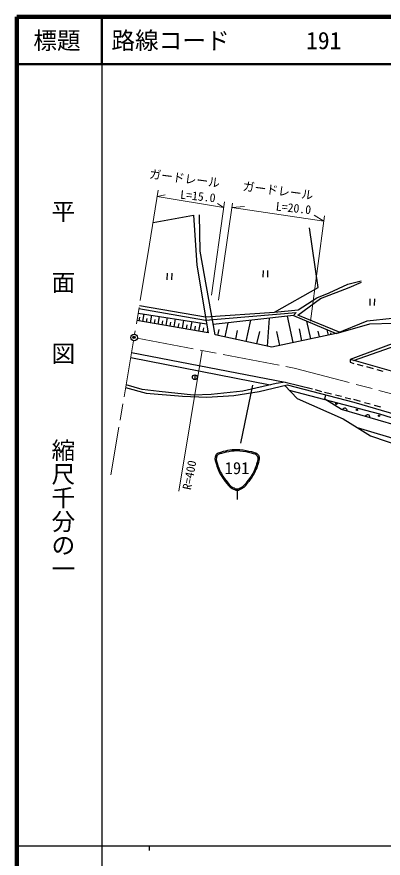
# Model space of a CAD drawing. Units: millimetres, scale not verified. Extents: x 40000 to 680000, y 20000 to 380000.
# Drawn here: x 40000 to 117456, y 202409 to 380000 of the extents above; entities that cross this region are included whole.
import ezdxf
from ezdxf.enums import TextEntityAlignment as Align

# ---------------------------------------------------------------- set-up
doc = ezdxf.new("R2010")
doc.units = ezdxf.units.MM
doc.header["$LTSCALE"] = 1000
doc.header["$PDMODE"] = 32
doc.header["$PDSIZE"] = 500
doc.linetypes.add('CHAIN', pattern=[18.5, 12, -1.5, 3.5, -1.5])
for name, color, linetype, lineweight in [('M-BGD', 7, 'Continuous', 25), ('M-BMK', 2, 'CHAIN', 13), ('M-BMK-SRVR', 3, 'Continuous', 25), ('M-STR-HTXT', 7, 'Continuous', 13), ('M-STR-STRC', 7, 'Continuous', 25), ('M-TTL', 2, 'Continuous', 140), ('M-TTL-BAND', 7, 'Continuous', 25), ('M-TTL-LINE', 7, 'Continuous', 50), ('M-TTL-TXT', 7, 'Continuous', 50)]:
    doc.layers.add(name, color=color, linetype=linetype, lineweight=lineweight)
doc.layers.add('M-OTRS', color=6, linetype='Continuous')
doc.styles.add('@ＭＳ ゴシック', font='')
doc.styles.add('ＭＳ ゴシック', font='')
doc.styles.get('@ＭＳ ゴシック').set_extended_font_data('@MS Gothic')
doc.styles.get('ＭＳ ゴシック').set_extended_font_data('MS Gothic')

msp = doc.modelspace()

# ---------------------------------------------------------------- linework, layer by layer
at = {"layer": 'M-BGD'}
for p, q in [((68798, 336612), (77319, 338128)), ((77319, 338128), (78072, 327577)), ((78779, 330544), (78638, 338175)), ((103743, 322867), (101906, 335443)), ((81935, 312881), (78779, 330544)), ((78072, 327577), (80427, 313305)), ((71779, 325905), (71749, 324505)), ((72799, 324483), (72829, 325883)), ((92052, 326461), (92022, 325062)), ((93072, 325039), (93102, 326439)), ((106003, 321737), (109960, 323573)), ((109960, 323573), (112786, 324280)), ((110243, 322867), (112880, 323997)), ((94464, 317686), (103743, 322867)), ((103460, 320653), (106003, 321737)), ((104167, 320512), (110243, 322867)), ((99409, 317026), (104167, 320512)), ((99503, 318157), (103460, 320653)), ((114631, 320499), (114601, 319099)), ((115651, 319077), (115681, 320476)), ((65809, 318456), (79862, 315990)), ((65905, 319038), (79909, 316697)), ((94464, 317686), (99503, 318157)), ((65647, 317477), (80111, 315224)), ((65844, 315826), (65980, 316615)), ((66639, 315688), (66914, 317280)), ((67448, 315549), (67587, 316351)), ((68257, 315409), (68537, 317027)), ((69903, 315124), (70187, 316770)), ((71576, 314835), (71865, 316508)), ((73278, 314541), (73572, 316243)), ((79862, 315990), (99080, 317592)), ((79909, 316697), (94464, 317686)), ((98467, 316979), (81545, 315063)), ((93032, 310479), (93446, 316411)), ((98390, 311239), (97209, 316837)), ((99080, 317592), (98467, 316979)), ((98467, 316979), (107511, 313164)), ((108359, 313400), (99409, 317026)), ((133628, 316367), (110490, 307641)), ((114058, 315849), (119357, 316391)), ((80427, 313305), (65386, 315905)), ((69080, 315267), (69221, 316082)), ((70739, 314980), (70883, 315809)), ((72427, 314688), (72573, 315532)), ((74143, 314392), (74291, 315250)), ((75008, 314242), (75307, 315972)), ((75873, 314093), (76024, 314965)), ((76738, 313943), (77042, 315702)), ((77618, 313791), (77771, 314678)), ((78497, 313639), (78806, 315427)), ((79391, 313484), (79547, 314386)), ((84014, 312431), (84660, 315416)), ((88523, 311455), (89499, 315964)), ((102129, 312028), (101340, 315767)), ((107511, 313164), (114058, 315849)), ((107511, 313164), (114623, 315189)), ((114623, 315189), (119616, 315354)), ((80285, 313330), (80356, 313738)), ((93898, 310291), (81935, 312881)), ((82522, 312754), (82791, 313994)), ((86269, 311943), (86674, 313816)), ((90777, 310967), (91348, 313602)), ((107511, 313164), (93898, 310291)), ((95591, 310648), (94972, 313581)), ((100260, 311634), (99728, 314153)), ((103999, 312423), (103741, 313643)), ((105868, 312817), (105628, 313959)), ((106439, 312938), (106360, 313310)), ((107499, 313162), (107498, 313166)), ((111143, 307488), (122725, 311527)), ((64256, 309164), (96760, 302896)), ((64072, 308074), (93589, 302332)), ((110490, 307641), (110443, 307088)), ((111797, 307335), (110490, 307641)), ((119710, 305074), (111797, 307335)), ((110443, 307088), (111232, 306852)), ((111962, 306652), (113175, 306358)), ((113917, 306193), (115341, 305793)), ((116142, 305557), (117390, 305216)), ((77646, 304417), (77625, 303417)), ((66474, 301342), (63095, 302313)), ((94829, 302613), (87763, 301012)), ((91202, 300918), (97137, 302331)), ((96760, 302896), (94829, 302613)), ((96639, 302212), (99303, 299458)), ((96760, 302896), (102506, 301483)), ((97137, 302331), (111220, 298657)), ((63007, 301793), (67369, 300541)), ((70100, 300918), (66474, 301342)), ((67369, 300541), (74999, 299929)), ((77354, 300164), (70100, 300918)), ((81122, 300305), (77354, 300164)), ((87763, 301012), (81122, 300305)), ((85879, 300070), (91202, 300918)), ((97593, 301226), (116648, 296231)), ((103098, 301339), (104405, 300938)), ((105041, 300797), (106536, 300444)), ((105088, 299262), (105342, 300190)), ((107361, 300232), (108668, 299914)), ((74999, 299929), (80180, 299693)), ((80180, 299693), (85879, 300070)), ((99303, 299458), (108959, 295124)), ((108618, 297097), (105085, 299263)), ((109433, 299678), (110622, 299384)), ((111152, 299266), (112601, 298889)), ((111220, 298657), (126622, 294135)), ((113484, 298619), (114732, 298289)), ((120299, 293752), (108618, 297097)), ((115544, 298042), (116863, 297677)), ((108959, 295124), (111927, 293334)), ((116648, 296231), (133252, 291003)), ((111927, 293334), (114800, 291544)), ((111927, 293334), (123655, 289802)), ((114800, 291544), (147771, 280146))]:
    msp.add_line(p, q, dxfattribs=at)
for centre, radius in [((77636, 303917), 500), ((107567, 298330), 150), ((111899, 297022), 150), ((116598, 295796), 150)]:
    msp.add_circle(centre, radius, dxfattribs=at)
for centre in [(109345, 296888), (114152, 295512)]:
    msp.add_arc(centre, 500, 344.0241, 164.0241, dxfattribs=at)
at = {"layer": 'M-BMK'}
for p, q in [((69888, 343380), (68052, 331981)), ((68052, 331981), (64906, 313009)), ((64674, 311628), (59879, 283349)), ((65479, 312186), (98653, 305828)), ((98653, 305828), (124464, 299092))]:
    msp.add_line(p, q, dxfattribs=at)
at = {"layer": 'M-BMK-SRVR'}
msp.add_circle((64791, 312318), 700, dxfattribs=at)
at = {"layer": 'M-OTRS'}
msp.add_point((64791, 312318), dxfattribs=at)
at = {"layer": 'M-STR-HTXT'}
for p, q in [((69679, 342080), (71382, 342428)), ((69679, 342080), (83709, 339757)), ((83878, 340977), (81146, 321242)), ((83709, 339757), (82424, 340611)), ((85620, 340695), (82653, 320206)), ((85483, 339748), (88102, 339948)), ((85483, 339748), (104872, 336856)), ((105026, 338010), (102059, 315778)), ((104872, 336856), (102846, 338162)), ((74269, 279887), (79175, 309561))]:
    msp.add_line(p, q, dxfattribs=at)
at = {"layer": 'M-STR-STRC'}
for p, q in [((89836, 302260), (87292, 290014)), ((86563, 280092), (86563, 278092))]:
    msp.add_line(p, q, dxfattribs=at)
for points, knots in [([(82563, 287949), (82326, 287802), (82214, 287680), (82063, 287449), (81742, 286958), (81928, 286524), (82063, 285949)], [0, 0, 0, 0, 1, 1, 1, 2, 2, 2, 2]), ([(82656, 287714), (82601, 287666), (82423, 287508), (82313, 287345), (82025, 286918), (82245, 286206), (82300, 286028)], [0, 0, 0, 0, 1, 1, 1, 2, 2, 2, 2]), ([(82563, 287949), (84262, 288478), (84973, 288704), (86563, 288697), (88152, 288690), (90325, 288022), (90563, 287949)], [0, 0, 0, 0, 1, 1, 1, 2, 2, 2, 2]), ([(82660, 287710), (83397, 287940), (85012, 288443), (86563, 288443), (88113, 288443), (90226, 287790), (90465, 287717)], [0, 0, 0, 0, 1, 1, 1, 2, 2, 2, 2]), ([(90467, 287717), (90522, 287668), (90702, 287510), (90813, 287345), (91101, 286918), (90880, 286205), (90825, 286026)], [0, 0, 0, 0, 1, 1, 1, 2, 2, 2, 2]), ([(90563, 287949), (90799, 287802), (90911, 287680), (91063, 287449), (91384, 286958), (91197, 286524), (91063, 285949)], [0, 0, 0, 0, 1, 1, 1, 2, 2, 2, 2]), ([(82063, 285949), (82243, 285250), (82330, 285021), (82563, 284449), (82991, 283394), (83300, 283039), (84063, 281949)], [0, 0, 0, 0, 1, 1, 1, 2, 2, 2, 2]), ([(82300, 286028), (82477, 285341), (82563, 285116), (82791, 284554), (83216, 283509), (83522, 283158), (84277, 282077)], [0, 0, 0, 0, 1, 1, 1, 2, 2, 2, 2]), ([(90826, 286028), (90649, 285341), (90562, 285116), (90334, 284554), (89910, 283509), (89603, 283158), (88848, 282077)], [0, 0, 0, 0, 1, 1, 1, 2, 2, 2, 2]), ([(91063, 285949), (90883, 285250), (90795, 285021), (90563, 284449), (90134, 283394), (89825, 283039), (89063, 281949)], [0, 0, 0, 0, 1, 1, 1, 2, 2, 2, 2]), ([(84063, 281949), (84612, 281222), (84822, 280820), (85563, 280449), (85933, 280263), (86148, 280092), (86563, 280092), (86977, 280092), (87192, 280263), (87563, 280449), (88304, 280820), (88513, 281222), (89063, 281949)], [0, 0, 0, 0, 1, 1, 1, 2, 2, 2, 3, 3, 3, 4, 4, 4, 4]), ([(84239, 282125), (84774, 281418), (84974, 281018), (85700, 280665), (86021, 280509), (86205, 280358), (86563, 280358), (86921, 280358), (87104, 280509), (87426, 280665), (88151, 281018), (88351, 281418), (88886, 282125)], [0, 0, 0, 0, 1, 1, 1, 2, 2, 2, 3, 3, 3, 4, 4, 4, 4])]:
    msp.add_open_spline(points, degree=3, knots=knots, dxfattribs=at)
at = {"layer": 'M-TTL'}
for p, q in [((40000, 380000), (40000, 20000)), ((680000, 380000), (40000, 380000))]:
    msp.add_line(p, q, dxfattribs=at)
at = {"layer": 'M-TTL-BAND'}
for p, q in [((58000, 370000), (58000, 20000)), ((40000, 205000), (579000, 205000)), ((68000, 205000), (68000, 204000))]:
    msp.add_line(p, q, dxfattribs=at)
at = {"layer": 'M-TTL-LINE'}
for p, q in [((58000, 380000), (58000, 370000)), ((40000, 370000), (680000, 370000))]:
    msp.add_line(p, q, dxfattribs=at)

# ---------------------------------------------------------------- texts
at = {"layer": 'M-STR-HTXT', "style": 'ＭＳ ゴシック'}
for s, rotation, p in [('ガードレール', 352.458, (75488, 345874)), ('ガードレール', 352.458, (95225, 343301)), ('L=15.0', 354.035, (78292, 342145)), ('L=20.0', 354.035, (98500, 339644))]:
    msp.add_text(s, height=1833, rotation=rotation, dxfattribs=at).set_placement(p, align=Align.MIDDLE_CENTER)
msp.add_text('R=400', height=1833, rotation=78.871, dxfattribs=at).set_placement((77937, 282996), align=Align.BOTTOM_CENTER)
at = {"layer": 'M-STR-STRC', "style": 'ＭＳ ゴシック'}
msp.add_text('191', height=2566, dxfattribs=at).set_placement((86563, 282699), align=Align.BOTTOM_CENTER)
at = {"layer": 'M-TTL-BAND', "style": '@ＭＳ ゴシック'}
for s, p in [('平\u3000\u3000面\u3000\u3000図', (49777, 306475)), ('縮尺千分の一', (49777, 261030))]:
    msp.add_text(s, height=3666, rotation=270, dxfattribs=at).set_placement(p, align=Align.MIDDLE_RIGHT)
at = {"layer": 'M-TTL-TXT', "style": 'ＭＳ ゴシック'}
msp.add_text('標題', height=3666, dxfattribs=at).set_placement((48500, 375000), align=Align.MIDDLE_CENTER)
for s, p in [('路線コード', (60000, 375000)), ('191', (101142, 375000))]:
    msp.add_text(s, height=3666, dxfattribs=at).set_placement(p, align=Align.MIDDLE_LEFT)

doc.saveas('drawing.dxf')
